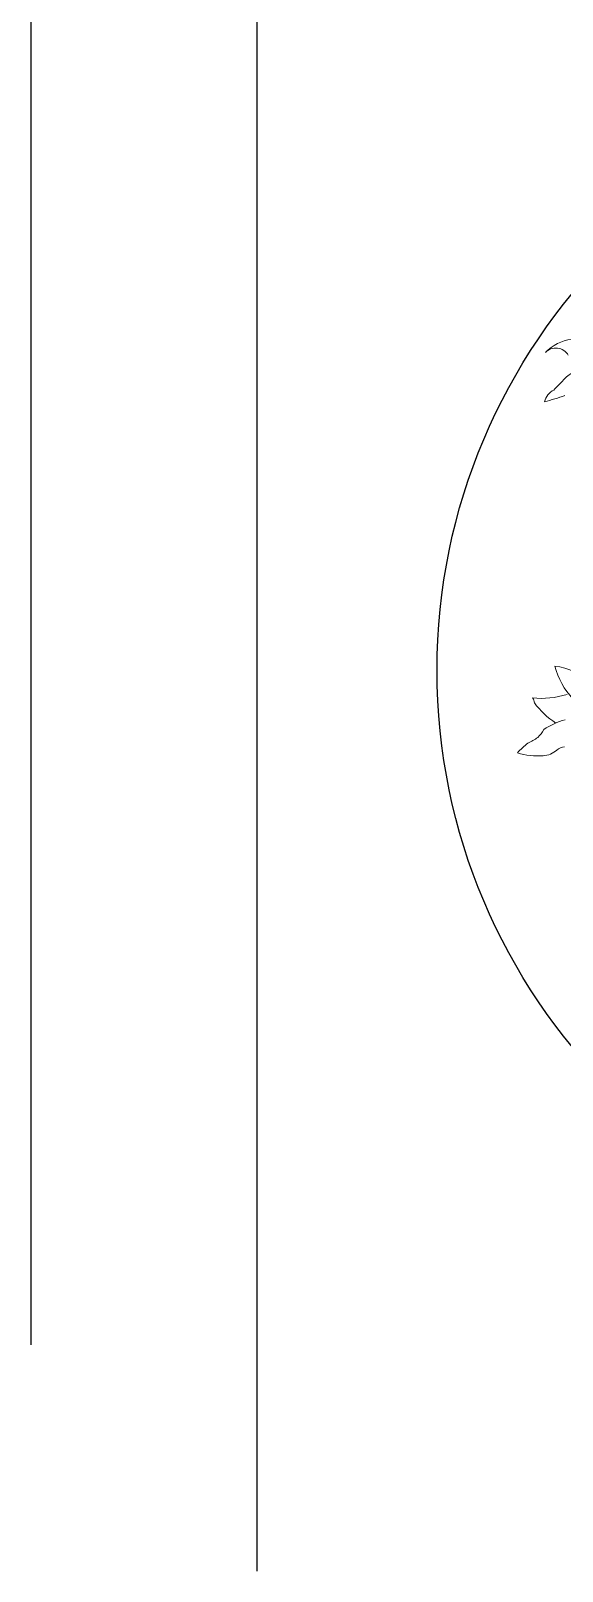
# Model space of a CAD drawing. Header units: inches. Extents: x 482566 to 494966, y -26460 to -22226.
# Drawn here: x 487796 to 487811.18, y -24355.72 to -24311.69 of the extents above; entities that cross this region are included whole.
import ezdxf

# ---------------------------------------------------------------- set-up
doc = ezdxf.new("R2010")
doc.units = ezdxf.units.IN
doc.header["$LTSCALE"] = 15
doc.header["$MEASUREMENT"] = 0
doc.linetypes.add('TRATTEGGIATA2', pattern=[9.525, 6.35, -3.175])
for name, color, linetype in [('furniture', 4, 'Continuous'), ('I-WALL-IN', 3, 'Continuous'), ('SUI GAS LINE', 30, 'TRATTEGGIATA2')]:
    doc.layers.add(name, color=color, linetype=linetype)
doc.layers.add('PLANTS', color=84, linetype='Continuous', lineweight=13)

# ---------------------------------------------------------------- blocks, each defined once
blk = doc.blocks.new('A$C137A2C16')
at = {"layer": 'PLANTS'}
for centre, radius, start, end in [((12.87, 15.28), 4.93, 175.0094, 212.4027), ((10.06, 13.47), 1.59, 108.9244, 211.5553), ((15.09, 16.04), 3.76, 174.1084, 219.6916), ((40.53, 31.06), 33.27, 211.5856, 213.6788), ((-5.47, 11.17), 19.31, 0.519, 7.3563), ((14.72, 13.05), 1.92, 192.933, 242.5011), ((47.38, 4.02), 5.99, 78.0813, 160.5052), ((41.64, 13.83), 7.8, 270.6741, 330.0478), ((35.83, 5.88), 9.19, 341.2088, 4.5386), ((55.31, 6.11), 7.72, 182.4125, 201.1283), ((51.91, 4.88), 1.5, 172.8737, 207.1459), ((41.27, 11.56), 9.39, 294.0217, 313.3421), ((45.4, 0.45), 3.96, 31.4343, 46.7638), ((48.29, 3.02), 2.57, 350.9161, 27.4119), ((44.9, 2.22), 0.789, 75.3733, 117.7542), ((44.86, 0.67), 4.32, 8.7477, 25.1132), ((43.93, 3.58), 6.96, 329.0844, 352.0289), ((57.38, 5.2), 9.1, 205.143, 214.8294)]:
    blk.add_arc(centre, radius, start, end, dxfattribs=at)

msp = doc.modelspace()

# ---------------------------------------------------------------- linework, layer by layer
at = {"layer": 'furniture'}
msp.add_circle((487824.549, -24329.969, 6.93), 16.945, dxfattribs=at)
at = {"layer": 'I-WALL-IN'}
msp.add_line((487802.454, -24211.721, 6.93), (487802.454, -24355.721, 6.93), dxfattribs=at)
at = {"layer": 'SUI GAS LINE'}
msp.add_line((487796, -23682.5), (487796, -25231.5), dxfattribs=at)

# ---------------------------------------------------------------- block references
at = {"layer": 'PLANTS', "xscale": 0.266257615534413, "yscale": 0.266257615534413, "zscale": 0.266257615534413, "rotation": 283.0645570240567}
msp.add_blockref('A$C137A2C16', (487806.894, -24319.389, 13.86), dxfattribs=at)

doc.saveas('drawing.dxf')
